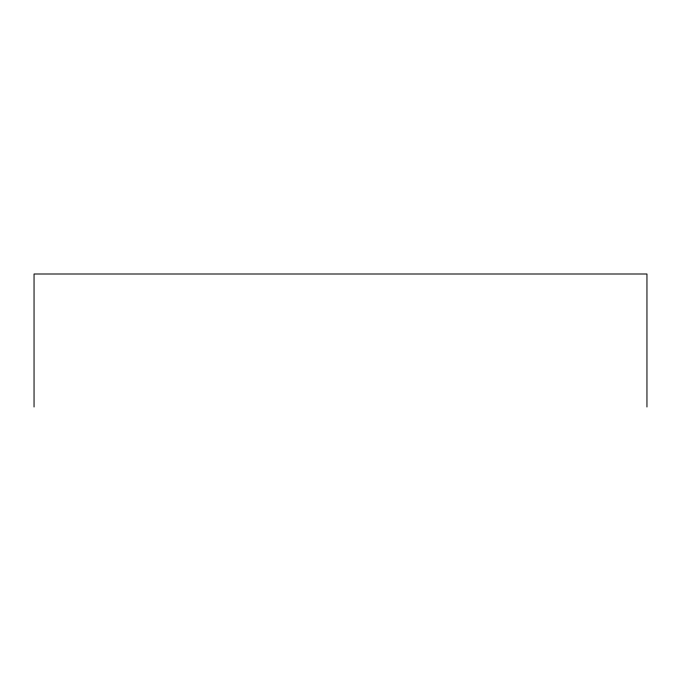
<?xml version="1.0" encoding="UTF-8"?>
<svg xmlns="http://www.w3.org/2000/svg" width="681" height="681" viewBox="0 0 681 681"><rect width="100%" height="100%" fill="white"/><g stroke="black" fill="none" stroke-linecap="round" stroke-linejoin="round"><path stroke-width="1.02" d="M646.95 407L646.95 274L34.05 274L34.05 407"/></g></svg>
